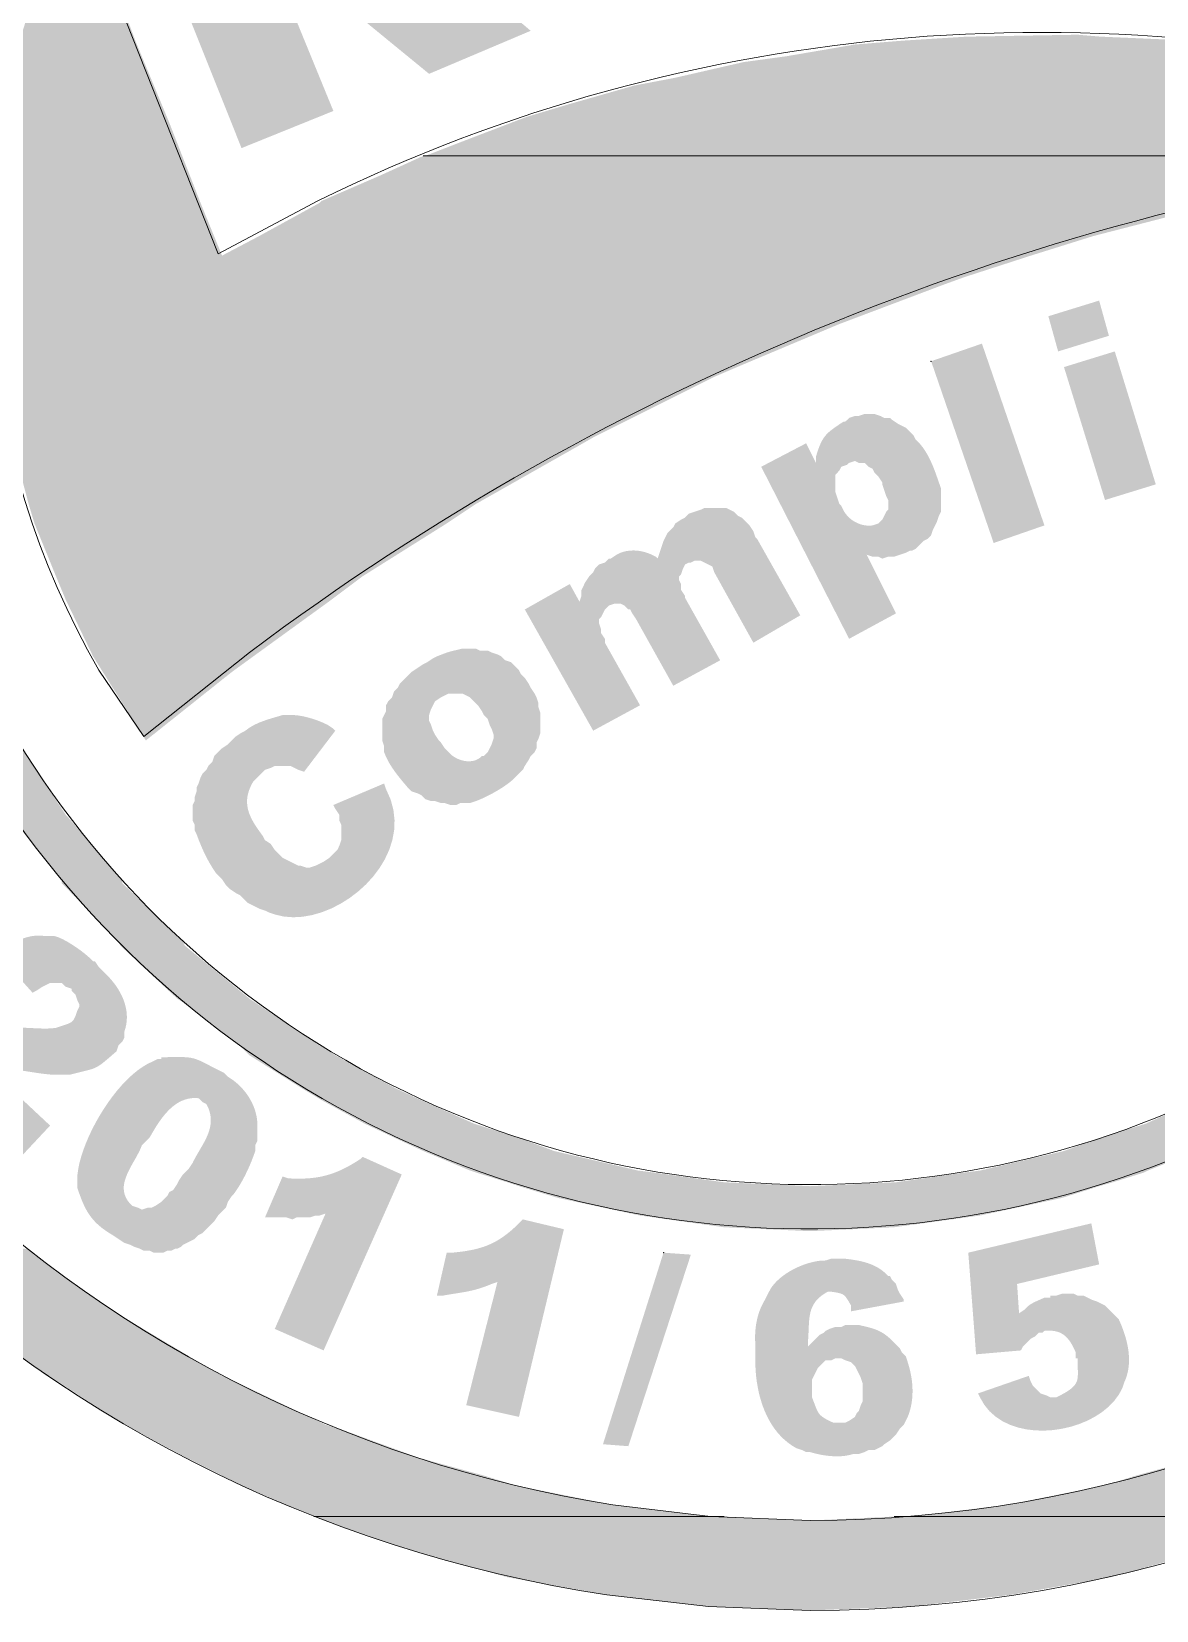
# Model space of a CAD drawing. Header units: inches. Extents: x 0 to 139, y 0 to 117.
# Drawn here: x 94.811 to 97.924, y 57.788 to 62.154 of the extents above; entities that cross this region are included whole.
import ezdxf

# ---------------------------------------------------------------- set-up
doc = ezdxf.new("R2010")
doc.units = ezdxf.units.IN
doc.header["$MEASUREMENT"] = 0
doc.layers.add('Color-3-Line_Weight-0', color=3, linetype='Continuous', lineweight=0)
doc.layers.add('Color-3-Line_Weight-20', color=3, linetype='Continuous', lineweight=20)

msp = doc.modelspace()

# ---------------------------------------------------------------- hatches: boundary and pattern name
at = {"layer": 'Color-3-Line_Weight-0'}
for points in [[(94.727, 61.9024), (94.7, 61.6807), (95.2785, 61.6807)], [(94.727, 61.9024), (95.192, 61.9024), (95.2785, 61.6807)], [(95.8949, 61.8105), (95.7759, 61.7564), (98.4793, 61.7564)], [(95.8949, 61.8105), (98.8254, 61.8105), (98.4793, 61.7564)], [(95.7759, 61.7564), (95.6137, 61.6861), (98.1117, 61.6861)], [(95.7759, 61.7564), (98.4793, 61.7564), (98.1117, 61.6861)], [(94.7, 61.6807), (94.7, 61.5347), (95.338, 61.5347)], [(94.7, 61.6807), (95.2785, 61.6807), (95.338, 61.5347)], [(95.6083, 61.6807), (95.4407, 61.5888), (97.7494, 61.5888)], [(95.6137, 61.6861), (95.6083, 61.6807), (98.1063, 61.6807)], [(95.6083, 61.6807), (98.1063, 61.6807), (97.7494, 61.5888)], [(95.6137, 61.6861), (98.1117, 61.6861), (98.1063, 61.6807)], [(95.4407, 61.5888), (95.338, 61.5347), (97.5764, 61.5347)], [(95.4407, 61.5888), (97.7494, 61.5888), (97.5764, 61.5347)], [(94.7, 61.5347), (94.7, 61.4752), (97.3926, 61.4752)], [(94.7, 61.5347), (97.5764, 61.5347), (97.3926, 61.4752)], [(94.7, 61.4752), (94.7, 61.4536), (97.3331, 61.4536)], [(94.7, 61.4752), (97.3926, 61.4752), (97.3331, 61.4536)], [(94.7, 61.4536), (94.7054, 61.3455), (97.0465, 61.3455)], [(94.7, 61.4536), (97.3331, 61.4536), (97.0465, 61.3455)], [(94.7054, 61.3455), (94.7162, 61.2319), (96.7762, 61.2319)], [(94.7054, 61.3455), (97.0465, 61.3455), (96.7762, 61.2319)], [(94.7162, 61.2319), (94.7216, 61.1995), (96.7005, 61.1995)], [(94.7162, 61.2319), (96.7762, 61.2319), (96.7005, 61.1995)], [(94.7216, 61.1995), (94.754, 61.0319), (96.3653, 61.0319)], [(94.7216, 61.1995), (96.7005, 61.1995), (96.3653, 61.0319)], [(94.754, 61.0319), (94.7595, 61.0102), (96.3274, 61.0102)], [(94.754, 61.0319), (96.3653, 61.0319), (96.3274, 61.0102)], [(94.7595, 61.0102), (94.8027, 60.848), (96.0409, 60.848)], [(94.7595, 61.0102), (96.3274, 61.0102), (96.0409, 60.848)], [(94.8027, 60.848), (94.8189, 60.794), (95.9598, 60.794)], [(94.8027, 60.848), (96.0409, 60.848), (95.9598, 60.794)], [(94.8189, 60.794), (94.8784, 60.648), (95.7273, 60.648)], [(94.8189, 60.794), (95.9598, 60.794), (95.7273, 60.648)], [(94.8784, 60.648), (94.9054, 60.5831), (95.6408, 60.5831)], [(94.8784, 60.648), (95.7273, 60.648), (95.6408, 60.5831)], [(94.9054, 60.5831), (94.9811, 60.4263), (95.4245, 60.4263)], [(94.9054, 60.5831), (95.6408, 60.5831), (95.4245, 60.4263)], [(94.9811, 60.4263), (95.0082, 60.3831), (95.365, 60.3831)], [(94.9811, 60.4263), (95.4245, 60.4263), (95.365, 60.3831)], [(95.0082, 60.3831), (95.365, 60.3831), (95.1271, 60.1938)], [(94.6297, 60.183), (94.754, 59.9884), (94.9054, 59.9884)], [(94.6297, 60.183), (94.7757, 60.183), (94.9054, 59.9884)], [(94.754, 59.9884), (94.754, 59.983), (94.9108, 59.983)], [(94.754, 59.9884), (94.9054, 59.9884), (94.9108, 59.983)], [(94.754, 59.983), (94.8946, 59.8045), (95.0622, 59.8045)], [(94.754, 59.983), (94.9108, 59.983), (95.0622, 59.8045)], [(94.8946, 59.8045), (94.8946, 59.7991), (95.0622, 59.7991)], [(94.8946, 59.8045), (95.0622, 59.8045), (95.0622, 59.7991)], [(94.8946, 59.7991), (95.0514, 59.6369), (95.2298, 59.6369)], [(94.8946, 59.7991), (95.0622, 59.7991), (95.2298, 59.6369)], [(95.0514, 59.6369), (95.0568, 59.6261), (95.2353, 59.6261)], [(95.0514, 59.6369), (95.2298, 59.6369), (95.2353, 59.6261)], [(95.0568, 59.6261), (95.2136, 59.4801), (95.4137, 59.4801)], [(95.0568, 59.6261), (95.2353, 59.6261), (95.4137, 59.4801)], [(95.2136, 59.4801), (95.2298, 59.4693), (95.4299, 59.4693)], [(95.2136, 59.4801), (95.4137, 59.4801), (95.4299, 59.4693)], [(95.2298, 59.4693), (95.3866, 59.3504), (95.6083, 59.3504)], [(95.2298, 59.4693), (95.4299, 59.4693), (95.6083, 59.3504)], [(95.3866, 59.3504), (95.4137, 59.3233), (95.6516, 59.3233)], [(95.3866, 59.3504), (95.6083, 59.3504), (95.6516, 59.3233)], [(95.4137, 59.3233), (95.5597, 59.2314), (95.8192, 59.2314)], [(95.4137, 59.3233), (95.6516, 59.3233), (95.8192, 59.2314)], [(95.5597, 59.2314), (95.6137, 59.199), (95.8895, 59.199)], [(95.5597, 59.2314), (95.8192, 59.2314), (95.8895, 59.199)], [(95.6137, 59.199), (95.7327, 59.1341), (96.0355, 59.1341)], [(95.6137, 59.199), (95.8895, 59.199), (96.0355, 59.1341)], [(98.036, 59.199), (97.8954, 59.1341), (98.1928, 59.1341)], [(95.7327, 59.1341), (95.8246, 59.0908), (96.1706, 59.0908)], [(95.7327, 59.1341), (96.0355, 59.1341), (96.1706, 59.0908)], [(97.8954, 59.1341), (97.7548, 59.0908), (98.1063, 59.0908)], [(97.8954, 59.1341), (98.1928, 59.1341), (98.1063, 59.0908)], [(95.8246, 59.0908), (95.8949, 59.0584), (96.2571, 59.0584)], [(95.8246, 59.0908), (96.1706, 59.0908), (96.2571, 59.0584)], [(97.7548, 59.0908), (97.6683, 59.0584), (98.036, 59.0584)], [(97.7548, 59.0908), (98.1063, 59.0908), (98.036, 59.0584)], [(95.8949, 59.0584), (96.0246, 59.0043), (96.4896, 59.0043)], [(95.8949, 59.0584), (96.2571, 59.0584), (96.4896, 59.0043)], [(97.6683, 59.0584), (97.4358, 59.0043), (97.9008, 59.0043)], [(97.6683, 59.0584), (98.036, 59.0584), (97.9008, 59.0043)], [(96.0246, 59.0043), (96.0409, 58.9989), (96.5329, 58.9989)], [(96.0246, 59.0043), (96.4896, 59.0043), (96.5329, 58.9989)], [(96.0409, 58.9989), (96.1274, 58.9719), (96.7275, 58.9719)], [(96.0409, 58.9989), (96.5329, 58.9989), (96.7275, 58.9719)], [(97.3926, 58.9989), (97.2033, 58.9719), (97.8035, 58.9719)], [(97.4358, 59.0043), (97.3926, 58.9989), (97.89, 58.9989)], [(97.3926, 58.9989), (97.89, 58.9989), (97.8035, 58.9719)], [(97.4358, 59.0043), (97.9008, 59.0043), (97.89, 58.9989)], [(96.1274, 58.9719), (96.1598, 58.9611), (96.9654, 58.9611)], [(96.1274, 58.9719), (96.7275, 58.9719), (96.9654, 58.9611)], [(96.1598, 58.9611), (96.2679, 58.9286), (97.6629, 58.9286)], [(96.1598, 58.9611), (97.7656, 58.9611), (97.6629, 58.9286)], [(97.2033, 58.9719), (96.9654, 58.9611), (97.7656, 58.9611)], [(97.2033, 58.9719), (97.8035, 58.9719), (97.7656, 58.9611)], [(96.2679, 58.9286), (96.495, 58.88), (97.4358, 58.88)], [(96.2679, 58.9286), (97.6629, 58.9286), (97.4358, 58.88)], [(96.495, 58.88), (96.7275, 58.8475), (97.1979, 58.8475)], [(96.495, 58.88), (97.4358, 58.88), (97.1979, 58.8475)], [(96.7275, 58.8475), (97.1979, 58.8475), (96.9654, 58.8367)], [(94.4134, 58.7881), (94.5107, 58.707), (94.9054, 58.707)], [(94.4134, 58.7881), (94.8027, 58.7881), (94.9054, 58.707)], [(94.5107, 58.707), (94.6243, 58.6042), (95.0568, 58.6042)], [(94.5107, 58.707), (94.9054, 58.707), (95.0568, 58.6042)], [(94.6243, 58.6042), (94.6946, 58.5556), (95.1379, 58.5556)], [(94.6243, 58.6042), (95.0568, 58.6042), (95.1379, 58.5556)], [(94.6946, 58.5556), (94.8514, 58.4366), (95.338, 58.4366)], [(94.6946, 58.5556), (95.1379, 58.5556), (95.338, 58.4366)], [(94.8514, 58.4366), (94.8838, 58.4204), (95.3758, 58.4204)], [(94.8514, 58.4366), (95.338, 58.4366), (95.3758, 58.4204)], [(94.8838, 58.4204), (95.0676, 58.3014), (95.6245, 58.3014)], [(94.8838, 58.4204), (95.3758, 58.4204), (95.6245, 58.3014)], [(95.0676, 58.3014), (95.0893, 58.2906), (95.6624, 58.2906)], [(95.0676, 58.3014), (95.6245, 58.3014), (95.6624, 58.2906)], [(95.0893, 58.2906), (95.2407, 58.2095), (95.8841, 58.2095)], [(95.0893, 58.2906), (95.6624, 58.2906), (95.8841, 58.2095)], [(95.2407, 58.2095), (95.338, 58.1609), (96.0625, 58.1609)], [(95.2407, 58.2095), (95.8841, 58.2095), (96.0625, 58.1609)], [(98.0468, 58.2095), (97.8684, 58.1609), (98.5929, 58.1609)], [(95.338, 58.1609), (95.392, 58.1338), (96.149, 58.1338)], [(95.338, 58.1609), (96.0625, 58.1609), (96.149, 58.1338)], [(95.392, 58.1338), (95.5164, 58.0798), (96.4193, 58.0798)], [(95.392, 58.1338), (96.149, 58.1338), (96.4193, 58.0798)], [(97.7819, 58.1338), (97.5115, 58.0798), (98.4144, 58.0798)], [(97.8684, 58.1609), (97.7819, 58.1338), (98.5334, 58.1338)], [(97.7819, 58.1338), (98.5334, 58.1338), (98.4144, 58.0798)], [(97.8684, 58.1609), (98.5929, 58.1609), (98.5334, 58.1338)], [(95.5164, 58.0798), (95.5921, 58.0473), (96.6897, 58.0473)], [(95.5164, 58.0798), (96.4193, 58.0798), (96.6897, 58.0473)], [(97.5115, 58.0798), (97.2412, 58.0473), (98.3387, 58.0473)], [(97.5115, 58.0798), (98.4144, 58.0798), (98.3387, 58.0473)], [(95.5921, 58.0473), (95.6191, 58.0365), (96.9654, 58.0365)], [(95.5921, 58.0473), (96.7275, 58.0473), (96.9654, 58.0365)], [(95.6191, 58.0365), (95.857, 57.9554), (98.0684, 57.9554)], [(95.6191, 58.0365), (98.3063, 58.0365), (98.0684, 57.9554)], [(97.1979, 58.0473), (96.9654, 58.0365), (98.3063, 58.0365)], [(97.1979, 58.0473), (98.3333, 58.0473), (98.3063, 58.0365)], [(95.857, 57.9554), (96.1274, 57.8797), (97.7981, 57.8797)], [(95.857, 57.9554), (98.0684, 57.9554), (97.7981, 57.8797)], [(96.1274, 57.8797), (96.4031, 57.8311), (97.5223, 57.8311)], [(96.1274, 57.8797), (97.7981, 57.8797), (97.5223, 57.8311)], [(96.4031, 57.8311), (96.6843, 57.7986), (97.2466, 57.7986)], [(96.4031, 57.8311), (97.5223, 57.8311), (97.2466, 57.7986)], [(96.6843, 57.7986), (97.2466, 57.7986), (96.9654, 57.7878)]]:
    msp.add_hatch(color=256, dxfattribs=at).paths.add_polyline_path(points)
at = {"layer": 'Color-3-Line_Weight-20'}
for points in [[(95.484, 62.8107), (95.0676, 62.6431), (95.392, 61.8321), (95.6462, 61.9348), (95.511, 62.2646), (95.5326, 62.27), (95.857, 62.4052), (95.7867, 62.4052), (95.7921, 62.4106), (95.8, 62.4163), (95.808, 62.4225), (95.8159, 62.4292), (95.8239, 62.4363), (95.8318, 62.4438), (95.8395, 62.4517), (95.8471, 62.46), (95.8545, 62.4685), (95.8615, 62.4774), (95.8682, 62.4864), (95.8746, 62.4957), (95.8805, 62.5052), (95.8859, 62.5148), (95.8908, 62.5246), (95.895, 62.5344), (95.8987, 62.5443), (95.9016, 62.5542), (95.9038, 62.564), (95.9052, 62.5739), (95.9057, 62.5836), (95.9111, 62.5944), (95.4515, 62.416), (95.3866, 62.5782), (95.4948, 62.6269), (95.8516, 62.7837), (95.8354, 62.7999), (95.8234, 62.8118), (95.8107, 62.8224), (95.7975, 62.8316), (95.7838, 62.8395), (95.7696, 62.8461), (95.7551, 62.8516), (95.7402, 62.8559), (95.7249, 62.8591), (95.7095, 62.8613), (95.6938, 62.8625), (95.678, 62.8628), (95.6621, 62.8622), (95.6462, 62.8608), (95.6303, 62.8586), (95.6144, 62.8557), (95.5987, 62.8521), (95.5831, 62.848), (95.5678, 62.8432), (95.5528, 62.838), (95.538, 62.8323), (95.511, 62.8215)], [(95.857, 62.4052), (95.5326, 62.27), (95.5597, 62.2808), (95.5661, 62.2811), (95.5726, 62.2811), (95.579, 62.2808), (95.5853, 62.2801), (95.5917, 62.2792), (95.5979, 62.2779), (95.6041, 62.2764), (95.6102, 62.2746), (95.6163, 62.2724), (95.6222, 62.2701), (95.628, 62.2674), (95.6336, 62.2645), (95.6392, 62.2613), (95.6446, 62.2579), (95.6498, 62.2542), (95.6549, 62.2503), (95.6598, 62.2461), (95.6644, 62.2417), (95.6689, 62.237), (95.6732, 62.2322), (95.9111, 62.0375), (96.1923, 62.1565), (95.976, 62.3403), (95.9733, 62.343), (95.97, 62.3458), (95.9663, 62.3488), (95.9621, 62.3519), (95.9575, 62.3551), (95.9525, 62.3584), (95.9473, 62.3618), (95.9419, 62.3651), (95.9363, 62.3684), (95.9305, 62.3716), (95.9247, 62.3748), (95.9189, 62.3779), (95.9132, 62.3808), (95.9075, 62.3835), (95.902, 62.386), (95.8967, 62.3883), (95.8916, 62.3903), (95.8869, 62.392), (95.8826, 62.3934), (95.8787, 62.3944), (95.8624, 62.4052)], [(94.846, 62.3403), (94.7757, 62.1241), (95.1001, 62.1241)], [(94.846, 62.3403), (95.019, 62.3403), (95.1001, 62.1241)], [(97.398, 62.1403), (97.2249, 62.1295), (98.0198, 62.1295)], [(97.7061, 62.1457), (97.398, 62.1403), (97.771, 62.1403)], [(97.398, 62.1403), (97.771, 62.1403), (98.0198, 62.1295)], [(94.7757, 62.1241), (94.727, 61.9024), (95.192, 61.9024)], [(94.7757, 62.1241), (95.1001, 62.1241), (95.192, 61.9024)], [(97.0898, 62.1186), (96.9005, 62.0862), (98.3279, 62.0862)], [(97.2249, 62.1295), (97.0898, 62.1186), (98.1008, 62.1186)], [(97.0898, 62.1186), (98.1008, 62.1186), (98.3279, 62.0862)], [(97.2249, 62.1295), (98.0198, 62.1295), (98.1008, 62.1186)], [(96.7816, 62.07), (96.5924, 62.0267), (98.6307, 62.0267)], [(96.9005, 62.0862), (96.7816, 62.07), (98.4144, 62.07)], [(96.7816, 62.07), (98.4144, 62.07), (98.6307, 62.0267)], [(96.9005, 62.0862), (98.3279, 62.0862), (98.4144, 62.07)], [(96.5924, 62.0267), (96.4788, 62.0051), (98.7226, 62.0051)], [(96.5924, 62.0267), (98.6307, 62.0267), (98.7226, 62.0051)], [(96.4788, 62.0051), (96.2896, 61.951), (98.9281, 61.951)], [(96.4788, 62.0051), (98.7226, 62.0051), (98.9281, 61.951)], [(96.1814, 61.9186), (95.9976, 61.8483), (99.2201, 61.8483)], [(96.2896, 61.951), (96.1814, 61.9186), (99.02, 61.9186)], [(96.1814, 61.9186), (99.02, 61.9186), (99.2201, 61.8483)], [(96.2896, 61.951), (98.9281, 61.951), (99.02, 61.9186)], [(95.9976, 61.8483), (95.9003, 61.8105), (98.847, 61.8105)], [(95.9976, 61.8483), (99.2201, 61.8483), (98.847, 61.8105)], [(97.7656, 61.4104), (97.6251, 61.3671), (97.6521, 61.2698), (97.7927, 61.313)], [(97.3006, 61.2427), (97.4412, 61.2914), (97.6142, 60.7886), (97.4737, 60.7399)], [(97.8089, 61.2698), (97.6683, 61.2265), (97.7819, 60.8589), (97.9224, 60.9021)], [(97.0627, 61.0751), (97.0573, 61.0751), (97.0503, 61.0705), (97.0437, 61.0661), (97.0377, 61.062), (97.0322, 61.0582), (97.0272, 61.0544), (97.0225, 61.0508), (97.0182, 61.0472), (97.0143, 61.0436), (97.0107, 61.0399), (97.0074, 61.036), (97.0043, 61.032), (97.0014, 61.0277), (96.9987, 61.0231), (96.9961, 61.0182), (96.9937, 61.0128), (96.9913, 61.007), (96.9889, 61.0006), (96.9865, 60.9937), (96.9841, 60.9861), (96.9816, 60.9778), (96.9816, 60.9616), (97.2087, 61.0697), (97.1925, 61.0805), (97.1871, 61.0859), (97.1709, 61.0859), (97.1601, 61.0914), (97.1438, 61.0968), (97.1168, 61.0968), (97.1006, 61.0914), (97.0898, 61.0914), (97.0736, 61.0859)], [(96.9546, 61.0157), (96.8303, 60.9508), (97.0736, 60.475), (97.2033, 60.5453), (97.1222, 60.7075), (97.3223, 60.8156), (97.3277, 60.8264), (97.3277, 60.8805), (97.1547, 60.794), (97.1384, 60.7886), (97.1336, 60.7881), (97.1288, 60.7879), (97.1239, 60.7881), (97.1191, 60.7885), (97.1143, 60.7893), (97.1095, 60.7904), (97.1048, 60.7918), (97.1002, 60.7934), (97.0957, 60.7954), (97.0913, 60.7976), (97.087, 60.8), (97.0829, 60.8027), (97.0789, 60.8056), (97.0752, 60.8088), (97.0716, 60.8121), (97.0682, 60.8157), (97.0651, 60.8194), (97.0622, 60.8234), (97.0596, 60.8275), (97.0573, 60.8318), (97.0519, 60.8426), (97.0465, 60.848), (97.0357, 60.8805), (97.0357, 60.9291), (97.0465, 60.94), (97.0519, 60.9508), (97.0682, 60.9562), (97.2412, 61.0481), (97.2304, 61.0589), (97.2087, 61.0697), (96.9816, 60.9616)], [(97.2412, 61.0481), (97.0682, 60.9562), (97.0736, 60.9616), (97.0898, 60.967), (97.1006, 60.9616), (97.1168, 60.9616), (97.1276, 60.9508), (97.1384, 60.9454), (97.1438, 60.9346), (97.1547, 60.9237), (97.1655, 60.9075), (97.1655, 60.9021), (97.1763, 60.8697), (97.1817, 60.8589), (97.1817, 60.8318), (97.1763, 60.8264), (97.1655, 60.8048), (97.1547, 60.794), (97.3277, 60.8805), (97.3277, 60.8913), (97.3252, 60.8985), (97.3227, 60.9058), (97.3201, 60.9131), (97.3176, 60.9204), (97.315, 60.9278), (97.3123, 60.9351), (97.3096, 60.9424), (97.3067, 60.9497), (97.3037, 60.9569), (97.3006, 60.964), (97.2973, 60.971), (97.2939, 60.9779), (97.2902, 60.9846), (97.2863, 60.9912), (97.2822, 60.9977), (97.2778, 61.0039), (97.2732, 61.0099), (97.2682, 61.0157), (97.263, 61.0212), (97.2574, 61.0265), (97.252, 61.0373)], [(96.6302, 60.821), (96.6194, 60.8102), (96.6086, 60.8048), (96.5924, 60.794), (96.5869, 60.7832), (96.5761, 60.7724), (96.5707, 60.7669), (96.5599, 60.7453), (96.5437, 60.6967), (96.3274, 60.5777), (96.7654, 60.8156), (96.7546, 60.8264), (96.7329, 60.8372), (96.6735, 60.8372), (96.6626, 60.8318), (96.6464, 60.8264)], [(96.3004, 60.6264), (96.176, 60.5561), (96.3653, 60.2209), (96.495, 60.2911), (96.3977, 60.4642), (96.3977, 60.475), (96.3869, 60.4912), (96.3869, 60.502), (96.3815, 60.5182), (96.3815, 60.529), (96.3869, 60.5345), (96.3977, 60.5561), (96.4085, 60.5669), (96.7978, 60.7886), (96.7762, 60.8102), (96.7654, 60.8156), (96.3274, 60.5777)], [(96.7978, 60.7886), (96.4085, 60.5669), (96.6302, 60.6858), (96.6356, 60.6858), (96.6464, 60.6912), (96.6626, 60.6912), (96.6951, 60.675), (96.7005, 60.6588), (96.8086, 60.4642), (96.9384, 60.5399), (96.8194, 60.7507), (96.814, 60.7561), (96.8086, 60.7724)], [(97.3223, 60.8156), (97.1222, 60.7075), (97.1384, 60.7021), (97.1547, 60.7021), (97.1655, 60.6967), (97.1817, 60.7021), (97.1979, 60.7021), (97.2141, 60.7075), (97.2304, 60.7129), (97.2412, 60.7183), (97.2466, 60.7183), (97.2574, 60.7237), (97.279, 60.7453), (97.2898, 60.7507), (97.3006, 60.7615), (97.3061, 60.7778), (97.3169, 60.7994)], [(96.4139, 60.6967), (96.4085, 60.6967), (96.3977, 60.6858), (96.3815, 60.6804), (96.3707, 60.6696), (96.3653, 60.6588), (96.3545, 60.648), (96.3436, 60.6318), (96.3328, 60.6101), (96.3328, 60.5939), (96.3274, 60.5777), (96.5437, 60.6967), (96.5383, 60.7021), (96.5338, 60.7045), (96.5293, 60.7067), (96.5247, 60.7088), (96.52, 60.7108), (96.5152, 60.7125), (96.5104, 60.7141), (96.5055, 60.7155), (96.5006, 60.7166), (96.4957, 60.7176), (96.4907, 60.7184), (96.4857, 60.7189), (96.4806, 60.7192), (96.4756, 60.7193), (96.4706, 60.7191), (96.4656, 60.7187), (96.4606, 60.7181), (96.4556, 60.7172), (96.4507, 60.716), (96.4458, 60.7146), (96.441, 60.7129), (96.4302, 60.7075)], [(96.4085, 60.5669), (96.4247, 60.5723), (96.441, 60.5723), (96.4518, 60.5669), (96.4626, 60.5561), (96.468, 60.5561), (96.4734, 60.5453), (96.4842, 60.529), (96.5869, 60.3452), (96.7167, 60.4155), (96.6194, 60.5885), (96.6194, 60.5939), (96.6086, 60.6101), (96.6086, 60.6264), (96.6032, 60.6372), (96.6032, 60.648), (96.6086, 60.6534), (96.614, 60.6696), (96.6194, 60.6804), (96.6302, 60.6858)], [(95.8787, 60.3939), (95.8624, 60.3831), (95.83, 60.3506), (95.8246, 60.3398), (95.8138, 60.329), (95.8084, 60.3128), (95.7976, 60.302), (95.7921, 60.2911), (95.7921, 60.2749), (95.7813, 60.2533), (95.7813, 60.2046), (95.9435, 60.3128), (95.9652, 60.3236), (96.003, 60.3236), (96.0246, 60.3128), (96.0463, 60.2911), (96.0571, 60.2749), (96.0625, 60.2641), (96.0733, 60.2533), (96.0787, 60.2371), (96.0841, 60.2263), (96.0895, 60.21), (96.0895, 60.1992), (96.0841, 60.183), (96.0733, 60.1614), (96.0625, 60.1506), (96.2193, 60.2587), (96.2193, 60.2695), (96.2139, 60.2857), (96.2139, 60.2966), (96.2085, 60.3128), (96.2031, 60.3236), (96.1923, 60.3398), (96.1868, 60.3506), (96.176, 60.3668), (96.1652, 60.3777), (96.1598, 60.3885), (96.1382, 60.4101), (96.122, 60.4155), (96.1111, 60.4263), (96.1003, 60.4317), (96.0841, 60.4371), (96.0733, 60.4425), (96.0517, 60.4425), (96.0409, 60.4479), (96.003, 60.4479), (95.998, 60.4467), (95.9935, 60.4456), (95.9894, 60.4446), (95.9857, 60.4437), (95.9823, 60.4429), (95.9791, 60.4422), (95.9762, 60.4415), (95.9735, 60.4408), (95.9708, 60.4401), (95.9682, 60.4393), (95.9656, 60.4386), (95.9629, 60.4377), (95.9601, 60.4368), (95.9572, 60.4358), (95.954, 60.4346), (95.9505, 60.4333), (95.9467, 60.4319), (95.9425, 60.4302), (95.9379, 60.4284), (95.9327, 60.4263), (95.9219, 60.4209), (95.9057, 60.4101), (95.8949, 60.4047)], [(95.7813, 60.2046), (95.7813, 60.1938), (95.7867, 60.1776), (95.7867, 60.1614), (95.7889, 60.1558), (95.7912, 60.1503), (95.7937, 60.145), (95.7964, 60.1397), (95.7991, 60.1345), (95.8021, 60.1294), (95.8051, 60.1244), (95.8082, 60.1195), (95.8115, 60.1147), (95.8148, 60.1099), (95.8183, 60.1052), (95.8218, 60.1005), (95.8253, 60.0958), (95.829, 60.0912), (95.8327, 60.0867), (95.8364, 60.0821), (95.8402, 60.0776), (95.844, 60.0731), (95.8478, 60.0686), (95.8516, 60.0641), (95.8624, 60.0532), (95.8787, 60.0478), (95.8895, 60.0424), (95.9003, 60.0316), (95.9165, 60.0262), (95.9273, 60.0262), (95.9435, 60.0208), (95.9544, 60.0208), (95.9706, 60.0154), (95.9868, 60.0154), (95.9976, 60.0208), (96.0246, 60.0208), (96.0409, 60.0262), (96.0461, 60.0283), (96.0516, 60.0305), (96.0571, 60.0329), (96.0628, 60.0355), (96.0686, 60.0383), (96.0745, 60.0412), (96.0804, 60.0442), (96.0863, 60.0474), (96.0922, 60.0506), (96.0981, 60.054), (96.1039, 60.0575), (96.1096, 60.061), (96.1152, 60.0646), (96.1207, 60.0683), (96.126, 60.072), (96.1311, 60.0758), (96.136, 60.0796), (96.1406, 60.0834), (96.1449, 60.0873), (96.149, 60.0911), (96.1706, 60.1127), (96.176, 60.1235), (96.1868, 60.1398), (96.1923, 60.1506), (96.2031, 60.1614), (96.2085, 60.1722), (96.2085, 60.1884), (96.2139, 60.1992), (96.2193, 60.2154), (96.2193, 60.2587), (96.0625, 60.1506), (96.0571, 60.1506), (96.0534, 60.1471), (96.0493, 60.1441), (96.0451, 60.1416), (96.0405, 60.1396), (96.0358, 60.1381), (96.0309, 60.137), (96.0259, 60.1364), (96.0208, 60.1362), (96.0157, 60.1364), (96.0105, 60.137), (96.0053, 60.138), (96.0002, 60.1394), (95.9952, 60.1411), (95.9902, 60.1431), (95.9855, 60.1455), (95.9809, 60.1481), (95.9765, 60.151), (95.9724, 60.1542), (95.9686, 60.1577), (95.9652, 60.1614), (95.9544, 60.1722), (95.9435, 60.1884), (95.9381, 60.1938), (95.9273, 60.21), (95.9219, 60.2209), (95.9165, 60.2371), (95.9111, 60.2479), (95.9111, 60.2641), (95.9165, 60.2803), (95.9273, 60.302), (95.9435, 60.3128)], [(95.365, 60.1938), (95.3542, 60.183), (95.338, 60.1722), (95.3164, 60.1506), (95.3109, 60.1344), (95.3001, 60.1235), (95.2947, 60.1127), (95.2839, 60.1019), (95.2785, 60.0911), (95.2731, 60.0749), (95.2677, 60.0641), (95.2677, 60.0532), (95.2623, 60.037), (95.2623, 60.0262), (95.2569, 60.0154), (95.2569, 59.9721), (95.2623, 59.9613), (95.4461, 60.1019), (95.4569, 60.1127), (95.4732, 60.1181), (95.484, 60.1235), (95.5272, 60.1235), (95.5488, 60.1127), (95.5651, 60.1073), (95.6516, 60.2209), (95.6462, 60.2263), (95.6299, 60.2371), (95.6252, 60.2394), (95.6204, 60.2417), (95.6153, 60.2439), (95.6101, 60.246), (95.6049, 60.2481), (95.5995, 60.2501), (95.594, 60.252), (95.5884, 60.2538), (95.5828, 60.2555), (95.5771, 60.2571), (95.5714, 60.2586), (95.5657, 60.2599), (95.5601, 60.261), (95.5544, 60.262), (95.5488, 60.2629), (95.5432, 60.2635), (95.5377, 60.264), (95.5323, 60.2642), (95.527, 60.2643), (95.5218, 60.2641), (95.5056, 60.2641), (95.5005, 60.2626), (95.4953, 60.261), (95.49, 60.2595), (95.4846, 60.2579), (95.4792, 60.2563), (95.4738, 60.2547), (95.4684, 60.253), (95.4629, 60.2513), (95.4575, 60.2494), (95.4521, 60.2475), (95.4467, 60.2455), (95.4414, 60.2434), (95.4362, 60.2411), (95.431, 60.2387), (95.426, 60.2362), (95.4211, 60.2335), (95.4163, 60.2306), (95.4116, 60.2276), (95.4072, 60.2243), (95.4029, 60.2209), (95.392, 60.2154), (95.3758, 60.2046)], [(95.2623, 59.9613), (95.2623, 59.9451), (95.2677, 59.9343), (95.2698, 59.9286), (95.2719, 59.9229), (95.2741, 59.9172), (95.2764, 59.9116), (95.2787, 59.906), (95.281, 59.9004), (95.2834, 59.8949), (95.2859, 59.8893), (95.2885, 59.8839), (95.2911, 59.8784), (95.2938, 59.873), (95.2966, 59.8676), (95.2994, 59.8623), (95.3024, 59.857), (95.3054, 59.8517), (95.3085, 59.8465), (95.3116, 59.8414), (95.3149, 59.8362), (95.3183, 59.8312), (95.3218, 59.8262), (95.338, 59.8099), (95.3488, 59.7937), (95.3596, 59.7829), (95.3758, 59.7721), (95.3866, 59.7667), (95.4083, 59.7451), (95.4299, 59.7342), (95.4407, 59.7288), (95.4569, 59.7234), (95.4677, 59.718), (95.6353, 59.8694), (95.6191, 59.8586), (95.5975, 59.8478), (95.5813, 59.8424), (95.5705, 59.8424), (95.5542, 59.8478), (95.5488, 59.8478), (95.5056, 59.8694), (95.484, 59.891), (95.4732, 59.9073), (95.4569, 59.9181), (95.4515, 59.9289), (95.4461, 59.9362), (95.4409, 59.9434), (95.4359, 59.9505), (95.4311, 59.9576), (95.4267, 59.9647), (95.4226, 59.9718), (95.419, 59.9789), (95.4157, 59.986), (95.4129, 59.9931), (95.4107, 60.0003), (95.4089, 60.0076), (95.4078, 60.015), (95.4073, 60.0226), (95.4074, 60.0302), (95.4083, 60.0381), (95.4099, 60.0461), (95.4123, 60.0543), (95.4155, 60.0627), (95.4195, 60.0714), (95.4245, 60.0803), (95.4461, 60.1019)], [(95.6462, 60.0154), (95.6516, 60.0046), (95.6624, 59.9884), (95.6624, 59.9721), (95.6678, 59.9613), (95.6678, 59.9181), (95.6624, 59.9019), (95.657, 59.891), (95.6353, 59.8694), (95.4677, 59.718), (95.484, 59.7126), (95.5086, 59.7069), (95.5343, 59.7048), (95.5606, 59.7062), (95.5873, 59.7109), (95.614, 59.7186), (95.6404, 59.7291), (95.6661, 59.7423), (95.6909, 59.7579), (95.7143, 59.7757), (95.7362, 59.7955), (95.756, 59.8171), (95.7736, 59.8403), (95.7885, 59.8649), (95.8005, 59.8907), (95.8092, 59.9175), (95.8144, 59.945), (95.8155, 59.9731), (95.8124, 60.0015), (95.8048, 60.0301), (95.7921, 60.0587), (95.7867, 60.0749)], [(94.9865, 59.5829), (94.9811, 59.5829), (94.9703, 59.5937), (94.967, 59.5966), (94.9633, 59.5998), (94.9593, 59.6031), (94.955, 59.6066), (94.9504, 59.6101), (94.9455, 59.6138), (94.9405, 59.6174), (94.9353, 59.6211), (94.93, 59.6247), (94.9245, 59.6283), (94.919, 59.6317), (94.9135, 59.6351), (94.908, 59.6383), (94.9026, 59.6412), (94.8972, 59.644), (94.892, 59.6465), (94.8869, 59.6487), (94.882, 59.6505), (94.8774, 59.652), (94.873, 59.6531), (94.846, 59.6531), (94.8404, 59.6538), (94.8348, 59.6541), (94.8292, 59.6542), (94.8236, 59.654), (94.8181, 59.6535), (94.8126, 59.6528), (94.8072, 59.6518), (94.8018, 59.6506), (94.7964, 59.6492), (94.7912, 59.6475), (94.7859, 59.6456), (94.7808, 59.6436), (94.7758, 59.6413), (94.7708, 59.6389), (94.7659, 59.6362), (94.7612, 59.6334), (94.7565, 59.6305), (94.7519, 59.6274), (94.7475, 59.6241), (94.7432, 59.6207), (94.727, 59.6153), (94.7162, 59.6045), (94.8135, 59.4963), (94.8243, 59.5018), (94.8406, 59.5126), (94.8622, 59.5234), (94.8946, 59.5234), (94.9054, 59.5126), (94.9217, 59.5072), (95.0676, 59.372), (95.0676, 59.3882), (95.0706, 59.3978), (95.0727, 59.4073), (95.0741, 59.4167), (95.0746, 59.4261), (95.0745, 59.4354), (95.0736, 59.4446), (95.0721, 59.4537), (95.0699, 59.4627), (95.0672, 59.4716), (95.0639, 59.4803), (95.0601, 59.4888), (95.0558, 59.4971), (95.051, 59.5053), (95.0459, 59.5133), (95.0403, 59.521), (95.0344, 59.5285), (95.0282, 59.5357), (95.0218, 59.5427), (95.0151, 59.5494), (95.0082, 59.5558), (94.9974, 59.5666)], [(95.0676, 59.372), (94.9217, 59.5072), (94.9217, 59.5018), (94.9325, 59.4909), (94.9379, 59.4747), (94.9433, 59.4639), (94.9433, 59.4585), (94.9379, 59.4477), (94.9325, 59.4315), (94.9271, 59.4207), (94.9217, 59.4152), (94.9108, 59.4098), (94.8946, 59.4044), (94.8784, 59.399), (94.8729, 59.3983), (94.8674, 59.3978), (94.862, 59.3974), (94.8566, 59.3972), (94.8513, 59.3971), (94.846, 59.3971), (94.8407, 59.3971), (94.8354, 59.3973), (94.8301, 59.3975), (94.8248, 59.3977), (94.8195, 59.398), (94.8141, 59.3982), (94.8088, 59.3985), (94.8034, 59.3988), (94.798, 59.399), (94.7926, 59.3992), (94.7871, 59.3993), (94.7815, 59.3993), (94.7759, 59.3992), (94.7703, 59.399), (94.7595, 59.4044), (94.7054, 59.4044), (94.7007, 59.4061), (94.696, 59.4074), (94.6912, 59.4085), (94.6864, 59.4094), (94.6815, 59.41), (94.6766, 59.4105), (94.6717, 59.4107), (94.6667, 59.4108), (94.6618, 59.4107), (94.6568, 59.4105), (94.6518, 59.4102), (94.6468, 59.4097), (94.6419, 59.4092), (94.637, 59.4086), (94.632, 59.408), (94.6272, 59.4073), (94.6223, 59.4065), (94.6175, 59.4058), (94.6128, 59.4051), (94.6081, 59.4044), (94.5864, 59.4044), (94.58, 59.4012), (94.5743, 59.3986), (94.5694, 59.3967), (94.565, 59.3953), (94.5612, 59.3944), (94.5577, 59.3938), (94.5546, 59.3934), (94.5516, 59.3932), (94.5488, 59.393), (94.5459, 59.3928), (94.5429, 59.3924), (94.5397, 59.3918), (94.5362, 59.3909), (94.5323, 59.3895), (94.5279, 59.3876), (94.5228, 59.385), (94.5171, 59.3818), (94.5105, 59.3776), (94.503, 59.3726), (94.4945, 59.3666), (94.4783, 59.3612), (94.4567, 59.3396), (94.7811, 59.0422), (94.8622, 59.1287), (94.6946, 59.2855), (94.727, 59.2855), (94.7341, 59.2856), (94.7415, 59.2854), (94.7492, 59.2849), (94.757, 59.2842), (94.7651, 59.2833), (94.7733, 59.2823), (94.7816, 59.2811), (94.7901, 59.2799), (94.7986, 59.2786), (94.8072, 59.2772), (94.8158, 59.2759), (94.8243, 59.2745), (94.8329, 59.2733), (94.8413, 59.2722), (94.8497, 59.2712), (94.858, 59.2703), (94.8661, 59.2697), (94.874, 59.2693), (94.8817, 59.2691), (94.8892, 59.2693), (94.9162, 59.2693), (94.9276, 59.2722), (94.9376, 59.2747), (94.9465, 59.2769), (94.9543, 59.2788), (94.9612, 59.2805), (94.9674, 59.282), (94.9729, 59.2835), (94.9778, 59.285), (94.9824, 59.2867), (94.9868, 59.2885), (94.991, 59.2906), (94.9953, 59.293), (94.9997, 59.2959), (95.0044, 59.2992), (95.0095, 59.3031), (95.0151, 59.3077), (95.0215, 59.313), (95.0287, 59.3192), (95.0368, 59.3262), (95.046, 59.3341), (95.0514, 59.3504), (95.0622, 59.3612)], [(95.3434, 59.2747), (95.3326, 59.2801), (95.3223, 59.2852), (95.3131, 59.2899), (95.3049, 59.2941), (95.2975, 59.2979), (95.2908, 59.3014), (95.2847, 59.3044), (95.2791, 59.3071), (95.2737, 59.3095), (95.2686, 59.3115), (95.2635, 59.3133), (95.2583, 59.3147), (95.2529, 59.3159), (95.2472, 59.3168), (95.241, 59.3175), (95.2341, 59.318), (95.2266, 59.3183), (95.2182, 59.3184), (95.2088, 59.3184), (95.1983, 59.3182), (95.1866, 59.3179), (95.1704, 59.3179), (95.1704, 59.3125), (95.1595, 59.3125), (95.1487, 59.3071), (95.1339, 59.3004), (95.1191, 59.2917), (95.1044, 59.2814), (95.0898, 59.2694), (95.0755, 59.2561), (95.0615, 59.2415), (95.0479, 59.2258), (95.0347, 59.2091), (95.022, 59.1917), (95.01, 59.1736), (94.9986, 59.1551), (94.9879, 59.1363), (94.9781, 59.1173), (94.9691, 59.0983), (94.9611, 59.0795), (94.9542, 59.061), (94.9483, 59.043), (94.9435, 59.0257), (94.9401, 59.0091), (94.9379, 58.9935), (94.9379, 58.9557), (94.9409, 58.9465), (94.944, 58.9378), (94.9471, 58.9295), (94.9502, 58.9216), (94.9534, 58.914), (94.9567, 58.9068), (94.9602, 58.8998), (94.9638, 58.8932), (94.9677, 58.8867), (94.9719, 58.8805), (94.9763, 58.8746), (94.9811, 58.8688), (94.9862, 58.8631), (94.9917, 58.8576), (94.9977, 58.8522), (95.0041, 58.8468), (95.011, 58.8416), (95.0185, 58.8364), (95.0266, 58.8311), (95.0352, 58.8259), (95.0514, 58.8151), (95.0676, 58.8043), (95.0839, 58.7989), (95.0947, 58.7935), (95.1109, 58.7881), (95.1217, 58.7827), (95.1379, 58.7827), (95.1487, 58.7772), (95.1758, 58.7772), (95.1866, 58.7827), (95.1974, 58.7827), (95.2082, 58.7881), (95.2136, 58.7881), (95.2244, 58.7935), (95.2298, 58.7989), (95.2407, 58.8043), (95.0893, 58.907), (95.0839, 58.9124), (95.0774, 58.9203), (95.0725, 58.9283), (95.0691, 58.9364), (95.067, 58.9446), (95.0661, 58.9529), (95.0662, 58.9612), (95.0674, 58.9695), (95.0694, 58.9778), (95.0722, 58.9862), (95.0755, 58.9945), (95.0794, 59.0029), (95.0836, 59.0112), (95.088, 59.0194), (95.0926, 59.0276), (95.0973, 59.0357), (95.1018, 59.0437), (95.106, 59.0516), (95.11, 59.0594), (95.1134, 59.0671), (95.1163, 59.0746), (95.1379, 59.0962), (95.1423, 59.1038), (95.1468, 59.1115), (95.1515, 59.1194), (95.1564, 59.1273), (95.1616, 59.1351), (95.1669, 59.1429), (95.1725, 59.1505), (95.1784, 59.1579), (95.1845, 59.165), (95.1909, 59.1717), (95.1976, 59.178), (95.2046, 59.1838), (95.212, 59.1891), (95.2196, 59.1937), (95.2276, 59.1976), (95.2359, 59.2007), (95.2447, 59.2031), (95.2537, 59.2045), (95.2632, 59.205), (95.2731, 59.2044), (95.2839, 59.1936), (95.4353, 59.1017), (95.4353, 59.1125), (95.436, 59.1207), (95.4361, 59.129), (95.4358, 59.1371), (95.435, 59.1451), (95.4338, 59.1531), (95.4321, 59.161), (95.43, 59.1687), (95.4275, 59.1763), (95.4246, 59.1838), (95.4213, 59.1911), (95.4176, 59.1982), (95.4136, 59.2052), (95.4093, 59.2119), (95.4046, 59.2185), (95.3996, 59.2249), (95.3943, 59.231), (95.3887, 59.2369), (95.3829, 59.2425), (95.3768, 59.2479), (95.3704, 59.253), (95.3542, 59.2639)], [(95.4353, 59.1017), (95.2839, 59.1936), (95.2947, 59.1882), (95.3001, 59.1773), (95.3032, 59.1687), (95.3053, 59.1603), (95.3066, 59.1521), (95.307, 59.144), (95.3067, 59.1362), (95.3057, 59.1285), (95.3042, 59.1209), (95.302, 59.1134), (95.2994, 59.106), (95.2964, 59.0987), (95.293, 59.0914), (95.2893, 59.0842), (95.2854, 59.077), (95.2813, 59.0699), (95.2771, 59.0627), (95.2729, 59.0554), (95.2687, 59.0482), (95.2646, 59.0409), (95.2606, 59.0335), (95.2569, 59.026), (95.2461, 59.0097), (95.2298, 58.9935), (95.219, 58.9773), (95.2136, 58.9665), (95.2028, 58.9503), (95.192, 58.9449), (95.1866, 58.934), (95.1812, 58.9286), (95.1704, 58.9178), (95.1541, 58.907), (95.1433, 58.9016), (95.1325, 58.9016), (95.1163, 58.8962), (95.1055, 58.9016), (95.0893, 58.907), (95.2407, 58.8043), (95.2623, 58.8151), (95.2731, 58.8259), (95.2839, 58.8313), (95.3164, 58.8638), (95.3272, 58.88), (95.3488, 58.9016), (95.3542, 58.9178), (95.365, 58.934), (95.3704, 58.9394), (95.374, 58.9443), (95.3776, 58.9495), (95.3811, 58.9548), (95.3846, 58.9603), (95.3881, 58.9659), (95.3915, 58.9717), (95.3948, 58.9777), (95.398, 58.9837), (95.4012, 58.9898), (95.4043, 58.9961), (95.4074, 59.0023), (95.4103, 59.0086), (95.4131, 59.015), (95.4159, 59.0213), (95.4185, 59.0276), (95.421, 59.0339), (95.4234, 59.0401), (95.4257, 59.0463), (95.4279, 59.0524), (95.4299, 59.0584), (95.4299, 59.0746), (95.4353, 59.0854)], [(95.8354, 58.9935), (95.7273, 59.0422), (95.7219, 59.0368), (95.7117, 59.0303), (95.7018, 59.0242), (95.6921, 59.0186), (95.6826, 59.0134), (95.6733, 59.0087), (95.664, 59.0044), (95.6548, 59.0005), (95.6456, 58.997), (95.6364, 58.9939), (95.6271, 58.9912), (95.6177, 58.9888), (95.6081, 58.9868), (95.5984, 58.9852), (95.5885, 58.9839), (95.5782, 58.9829), (95.5677, 58.9823), (95.5569, 58.9819), (95.5456, 58.9819), (95.5339, 58.9822), (95.5218, 58.9827), (95.5056, 58.9881), (95.6245, 58.8854), (95.484, 58.5664), (95.6191, 58.5069)], [(95.5056, 58.9881), (95.4569, 58.8746), (95.5164, 58.8746), (95.5326, 58.8692), (95.5434, 58.8746), (95.5813, 58.8746), (95.5975, 58.88), (95.6083, 58.88), (95.6245, 58.8854)], [(96.2842, 58.8421), (96.1706, 58.8692), (96.1652, 58.8638), (96.1561, 58.8548), (96.1473, 58.8465), (96.1386, 58.8388), (96.1301, 58.8317), (96.1217, 58.8252), (96.1134, 58.8193), (96.105, 58.8139), (96.0966, 58.8089), (96.0882, 58.8044), (96.0796, 58.8004), (96.0708, 58.7967), (96.0618, 58.7934), (96.0525, 58.7905), (96.0429, 58.7879), (96.0329, 58.7855), (96.0225, 58.7835), (96.0117, 58.7816), (96.0004, 58.78), (95.9885, 58.7786), (95.976, 58.7772), (95.9598, 58.7772), (96.1003, 58.6961), (96.0138, 58.3555), (96.1598, 58.3231)], [(97.744, 58.8583), (97.4034, 58.7772), (97.425, 58.4961), (97.5494, 58.5069), (97.5548, 58.5177), (97.5764, 58.5393), (97.5872, 58.5448), (97.598, 58.5556), (97.6088, 58.5556), (97.8035, 58.6096), (97.7819, 58.6313), (97.7602, 58.6421), (97.744, 58.6475), (97.7332, 58.6529), (97.544, 58.6096), (97.5385, 58.6907), (97.7656, 58.7448)], [(95.9598, 58.7772), (95.9327, 58.6583), (95.9489, 58.6583), (95.9565, 58.6597), (95.9638, 58.661), (95.9709, 58.6621), (95.9778, 58.6633), (95.9845, 58.6643), (95.9911, 58.6654), (95.9975, 58.6664), (96.0039, 58.6675), (96.0102, 58.6686), (96.0165, 58.6698), (96.0228, 58.6711), (96.0291, 58.6725), (96.0355, 58.674), (96.0419, 58.6757), (96.0485, 58.6776), (96.0552, 58.6797), (96.0621, 58.6821), (96.0692, 58.6847), (96.0765, 58.6875), (96.0841, 58.6907), (96.1003, 58.6961)], [(96.5599, 58.7772), (96.6356, 58.7718), (96.4626, 58.242), (96.3923, 58.2474)], [(97.0249, 58.761), (97.0087, 58.7556), (97.0004, 58.7555), (96.9919, 58.7547), (96.983, 58.7535), (96.974, 58.7516), (96.9647, 58.7493), (96.9555, 58.7465), (96.9461, 58.7432), (96.9369, 58.7395), (96.9277, 58.7354), (96.9187, 58.7309), (96.9099, 58.726), (96.9014, 58.7207), (96.8933, 58.7152), (96.8856, 58.7093), (96.8784, 58.7032), (96.8718, 58.6968), (96.8657, 58.6902), (96.8603, 58.6833), (96.8557, 58.6763), (96.8519, 58.6691), (96.8465, 58.6583), (97.0249, 58.6691), (97.0303, 58.6683), (97.0351, 58.6676), (97.0394, 58.6669), (97.0433, 58.6661), (97.0467, 58.6653), (97.0498, 58.6644), (97.0525, 58.6634), (97.0549, 58.6623), (97.0572, 58.6611), (97.0592, 58.6597), (97.0611, 58.6581), (97.0629, 58.6563), (97.0646, 58.6542), (97.0663, 58.6519), (97.0681, 58.6493), (97.0699, 58.6464), (97.0719, 58.6432), (97.074, 58.6396), (97.0764, 58.6356), (97.079, 58.6313), (97.079, 58.615), (97.2249, 58.6421), (97.2249, 58.6475), (97.2141, 58.6637), (97.2087, 58.6745), (97.2033, 58.6907), (97.1925, 58.7015), (97.1871, 58.7124), (97.1817, 58.7124), (97.1768, 58.7176), (97.1717, 58.7225), (97.1663, 58.7269), (97.1608, 58.731), (97.1551, 58.7347), (97.1492, 58.7381), (97.1432, 58.7411), (97.137, 58.7439), (97.1307, 58.7464), (97.1243, 58.7486), (97.1178, 58.7506), (97.1112, 58.7523), (97.1046, 58.7539), (97.0979, 58.7553), (97.0911, 58.7565), (97.0844, 58.7576), (97.0776, 58.7586), (97.0708, 58.7595), (97.0641, 58.7603), (97.0573, 58.761), (97.0411, 58.761)], [(96.8465, 58.6583), (96.8411, 58.6475), (96.8377, 58.6418), (96.8346, 58.636), (96.8317, 58.6302), (96.8291, 58.6243), (96.8266, 58.6183), (96.8244, 58.6123), (96.8225, 58.6062), (96.8207, 58.6), (96.8191, 58.5938), (96.8178, 58.5876), (96.8166, 58.5813), (96.8156, 58.5749), (96.8149, 58.5686), (96.8142, 58.5621), (96.8138, 58.5557), (96.8135, 58.5492), (96.8134, 58.5427), (96.8135, 58.5362), (96.8137, 58.5297), (96.814, 58.5231), (96.814, 58.5069), (96.96, 58.5177), (96.96, 58.5339), (96.9606, 58.5434), (96.9611, 58.5525), (96.9614, 58.5612), (96.9618, 58.5696), (96.9622, 58.5776), (96.9627, 58.5854), (96.9633, 58.5928), (96.9642, 58.6), (96.9654, 58.6068), (96.9669, 58.6135), (96.9688, 58.6199), (96.9712, 58.6261), (96.9741, 58.632), (96.9776, 58.6378), (96.9817, 58.6434), (96.9865, 58.6488), (96.9921, 58.6541), (96.9985, 58.6592), (97.0058, 58.6642), (97.0141, 58.6691), (97.0249, 58.6691)], [(97.6305, 58.6583), (97.6305, 58.6529), (97.6142, 58.6529), (97.6114, 58.6515), (97.6084, 58.6502), (97.6055, 58.6489), (97.6026, 58.6476), (97.5997, 58.6464), (97.5967, 58.6451), (97.5938, 58.6438), (97.5909, 58.6425), (97.5881, 58.6411), (97.5852, 58.6397), (97.5825, 58.6383), (97.5797, 58.6367), (97.577, 58.6351), (97.5744, 58.6334), (97.5718, 58.6316), (97.5693, 58.6296), (97.5669, 58.6276), (97.5646, 58.6254), (97.5623, 58.623), (97.5602, 58.6204), (97.544, 58.6096), (97.7332, 58.6529), (97.7224, 58.6583), (97.7061, 58.6583), (97.6953, 58.6637), (97.6629, 58.6637), (97.6467, 58.6583)], [(97.8035, 58.6096), (97.6088, 58.5556), (97.6142, 58.561), (97.6214, 58.5615), (97.6281, 58.5617), (97.6344, 58.5614), (97.6404, 58.5607), (97.646, 58.5596), (97.6512, 58.5582), (97.6561, 58.5564), (97.6608, 58.5542), (97.6651, 58.5516), (97.6692, 58.5487), (97.6731, 58.5454), (97.6767, 58.5418), (97.6802, 58.5378), (97.6835, 58.5336), (97.6866, 58.529), (97.6896, 58.5241), (97.6925, 58.5189), (97.6953, 58.5134), (97.6981, 58.5076), (97.7007, 58.5015), (97.7007, 58.4853), (97.7061, 58.4853), (97.7061, 58.4691), (97.7063, 58.4625), (97.7065, 58.4565), (97.7067, 58.4509), (97.7068, 58.4457), (97.7067, 58.4409), (97.7066, 58.4364), (97.7062, 58.4322), (97.7056, 58.4283), (97.7048, 58.4246), (97.7037, 58.4211), (97.7022, 58.4177), (97.7004, 58.4144), (97.6982, 58.4113), (97.6955, 58.4081), (97.6924, 58.405), (97.6888, 58.4018), (97.6846, 58.3985), (97.6798, 58.3952), (97.6744, 58.3917), (97.6683, 58.388), (97.6575, 58.3825), (97.8359, 58.4204), (97.8394, 58.4288), (97.8423, 58.4374), (97.8445, 58.446), (97.8463, 58.4547), (97.8475, 58.4635), (97.8482, 58.4724), (97.8484, 58.4812), (97.8481, 58.4901), (97.8475, 58.4991), (97.8464, 58.508), (97.845, 58.5168), (97.8432, 58.5257), (97.8411, 58.5345), (97.8387, 58.5432), (97.8361, 58.5518), (97.8332, 58.5604), (97.8301, 58.5688), (97.8268, 58.5772), (97.8233, 58.5854), (97.8197, 58.5934), (97.8089, 58.6042)], [(97.0736, 58.5772), (97.0627, 58.5772), (97.0519, 58.5718), (97.0357, 58.5718), (97.0195, 58.5664), (97.0087, 58.561), (97.0033, 58.5556), (96.9925, 58.5502), (96.96, 58.5177), (96.814, 58.5069), (96.814, 58.4745), (96.8144, 58.4611), (96.8152, 58.4475), (96.8164, 58.4338), (96.8182, 58.42), (96.8205, 58.4063), (96.8232, 58.3925), (96.8266, 58.3789), (96.8305, 58.3655), (96.8349, 58.3522), (96.84, 58.3392), (96.8457, 58.3266), (96.852, 58.3143), (96.859, 58.3025), (96.8666, 58.2911), (96.875, 58.2803), (96.884, 58.2701), (96.8938, 58.2606), (96.9043, 58.2518), (96.9155, 58.2438), (96.9276, 58.2366), (96.9438, 58.2312), (96.9546, 58.2258), (96.9654, 58.2258), (96.9708, 58.2242), (96.9764, 58.2227), (96.9821, 58.2213), (96.9879, 58.22), (96.9939, 58.2187), (96.9999, 58.2176), (97.006, 58.2166), (97.0122, 58.2158), (97.0184, 58.2151), (97.0247, 58.2146), (97.0309, 58.2142), (97.0372, 58.214), (97.0434, 58.214), (97.0495, 58.2142), (97.0556, 58.2146), (97.0616, 58.2153), (97.0675, 58.2162), (97.0733, 58.2173), (97.0789, 58.2187), (97.0844, 58.2203), (97.1006, 58.2203), (97.1168, 58.2258), (97.1276, 58.2312), (97.1438, 58.2312), (97.1655, 58.242), (97.1709, 58.2474), (97.1871, 58.2582), (97.2033, 58.2744), (97.2141, 58.2906), (97.2249, 58.3014), (97.2304, 58.3123), (97.0465, 58.3069), (97.0303, 58.3069), (97.0237, 58.3099), (97.0179, 58.3127), (97.0127, 58.3153), (97.0081, 58.3178), (97.0041, 58.3202), (97.0005, 58.3226), (96.9974, 58.325), (96.9947, 58.3274), (96.9923, 58.3299), (96.9902, 58.3326), (96.9883, 58.3354), (96.9865, 58.3385), (96.9848, 58.3419), (96.9832, 58.3456), (96.9815, 58.3496), (96.9798, 58.3541), (96.9779, 58.3591), (96.9758, 58.3645), (96.9735, 58.3705), (96.9708, 58.3771), (96.9708, 58.4258), (96.987, 58.4582), (97.0087, 58.4799), (97.0249, 58.4799), (97.0357, 58.4853), (97.2195, 58.5015), (97.2141, 58.5123), (97.2078, 58.5189), (97.2019, 58.525), (97.1963, 58.5305), (97.1912, 58.5355), (97.1863, 58.5401), (97.1816, 58.5442), (97.177, 58.5479), (97.1725, 58.5512), (97.168, 58.5543), (97.1635, 58.557), (97.1588, 58.5595), (97.154, 58.5618), (97.1489, 58.564), (97.1434, 58.566), (97.1376, 58.5679), (97.1314, 58.5697), (97.1246, 58.5715), (97.1173, 58.5733), (97.1093, 58.5752), (97.1006, 58.5772), (97.0898, 58.5772)], [(97.2195, 58.5015), (97.0357, 58.4853), (97.0519, 58.4853), (97.0627, 58.4799), (97.079, 58.4745), (97.0898, 58.4637), (97.106, 58.4312), (97.1114, 58.415), (97.1114, 58.3663), (97.106, 58.3555), (97.1006, 58.3393), (97.0952, 58.3339), (97.0898, 58.3231), (97.0736, 58.3123), (97.0627, 58.3069), (97.0465, 58.3069), (97.2304, 58.3123), (97.2358, 58.3231), (97.2386, 58.3303), (97.241, 58.3377), (97.2431, 58.3452), (97.2449, 58.3527), (97.2464, 58.3602), (97.2475, 58.3679), (97.2483, 58.3755), (97.2489, 58.3832), (97.2491, 58.3909), (97.2491, 58.3986), (97.2488, 58.4064), (97.2483, 58.4141), (97.2475, 58.4218), (97.2464, 58.4295), (97.2452, 58.4371), (97.2437, 58.4447), (97.242, 58.4522), (97.2401, 58.4597), (97.238, 58.4671), (97.2358, 58.4745), (97.2304, 58.4907)], [(97.571, 58.4366), (97.4304, 58.388), (97.4358, 58.3771), (97.4476, 58.3566), (97.4621, 58.3388), (97.479, 58.3237), (97.4979, 58.3112), (97.5186, 58.3012), (97.5408, 58.2937), (97.5641, 58.2885), (97.5882, 58.2857), (97.6129, 58.285), (97.6378, 58.2865), (97.6626, 58.2902), (97.687, 58.2958), (97.7106, 58.3033), (97.7333, 58.3127), (97.7546, 58.3239), (97.7743, 58.3368), (97.7921, 58.3514), (97.8075, 58.3675), (97.8205, 58.3851), (97.8305, 58.4042), (97.8359, 58.4204), (97.6575, 58.3825), (97.6467, 58.3771), (97.6305, 58.3771), (97.6196, 58.3825), (97.6034, 58.388), (97.5818, 58.4096), (97.5764, 58.4204)]]:
    msp.add_hatch(color=256, dxfattribs=at).paths.add_polyline_path(points)

# ---------------------------------------------------------------- linework, layer by layer
at = {"layer": 'Color-3-Line_Weight-0', "linetype": 'Continuous'}
for p, q in [((95.9003, 61.8105), (98.847, 61.8105)), ((95.6029, 61.6861), (95.3272, 61.5401)), ((95.5921, 58.0473), (96.7275, 58.0473)), ((97.1979, 58.0473), (98.3333, 58.0473)), ((97.2412, 58.0473), (98.3387, 58.0473))]:
    msp.add_line(p, q, dxfattribs=at)
msp.add_lwpolyline([(96.9654, 57.7878), (96.6843, 57.7986), (96.4031, 57.8311)], dxfattribs=at)
for centre, radius, start, end in [((96.9624, 61.5387), 3.7478, 94.2553, 171.4332), ((97.6049, 57.6205), 4.5317, 73.0945, 116.2166), ((96.9617, 61.5364), 3.7472, 188.5727, 261.4274), ((96.964, 61.5387), 3.7509, 270.0211, 347.112)]:
    msp.add_arc(centre, radius, start, end, dxfattribs=at)
at = {"layer": 'Color-3-Line_Weight-20', "linetype": 'Continuous'}
msp.add_line((95.8949, 61.8105), (98.8254, 61.8105), dxfattribs=at)
for points in [[(95.3272, 61.5401), (94.9271, 62.5512), (94.8351, 62.3457)], [(95.4137, 60.4371), (95.1217, 60.2046), (94.9974, 60.3885)], [(96.9654, 58.0365), (96.6897, 58.0473), (96.4193, 58.0798)]]:
    msp.add_lwpolyline(points, dxfattribs=at)
for centre, radius, start, end in [((96.9702, 61.5291), 3.5097, 94.5848, 170.8662), ((96.9649, 61.528), 2.7031, 10.1652, 174.8089), ((96.9659, 61.5336), 2.5744, 10.6751, 174.6735), ((96.9908, 61.539), 2.3017, 159.483, 209.9921), ((96.9657, 61.5392), 2.5737, 174.7976, 10.5511), ((96.9642, 61.5439), 2.7011, 175.1418, 9.8324), ((99.7329, 54.677), 7.1997, 97.11176, 126.86444), ((96.9702, 61.5459), 3.5096, 189.1365, 260.9701), ((96.9568, 61.5447), 3.5082, 270.1402, 346.3752)]:
    msp.add_arc(centre, radius, start, end, dxfattribs=at)
for p in [(97.3006, 61.2427), (96.5599, 58.7772)]:
    msp.add_point(p, dxfattribs=at)

doc.saveas('drawing.dxf')
